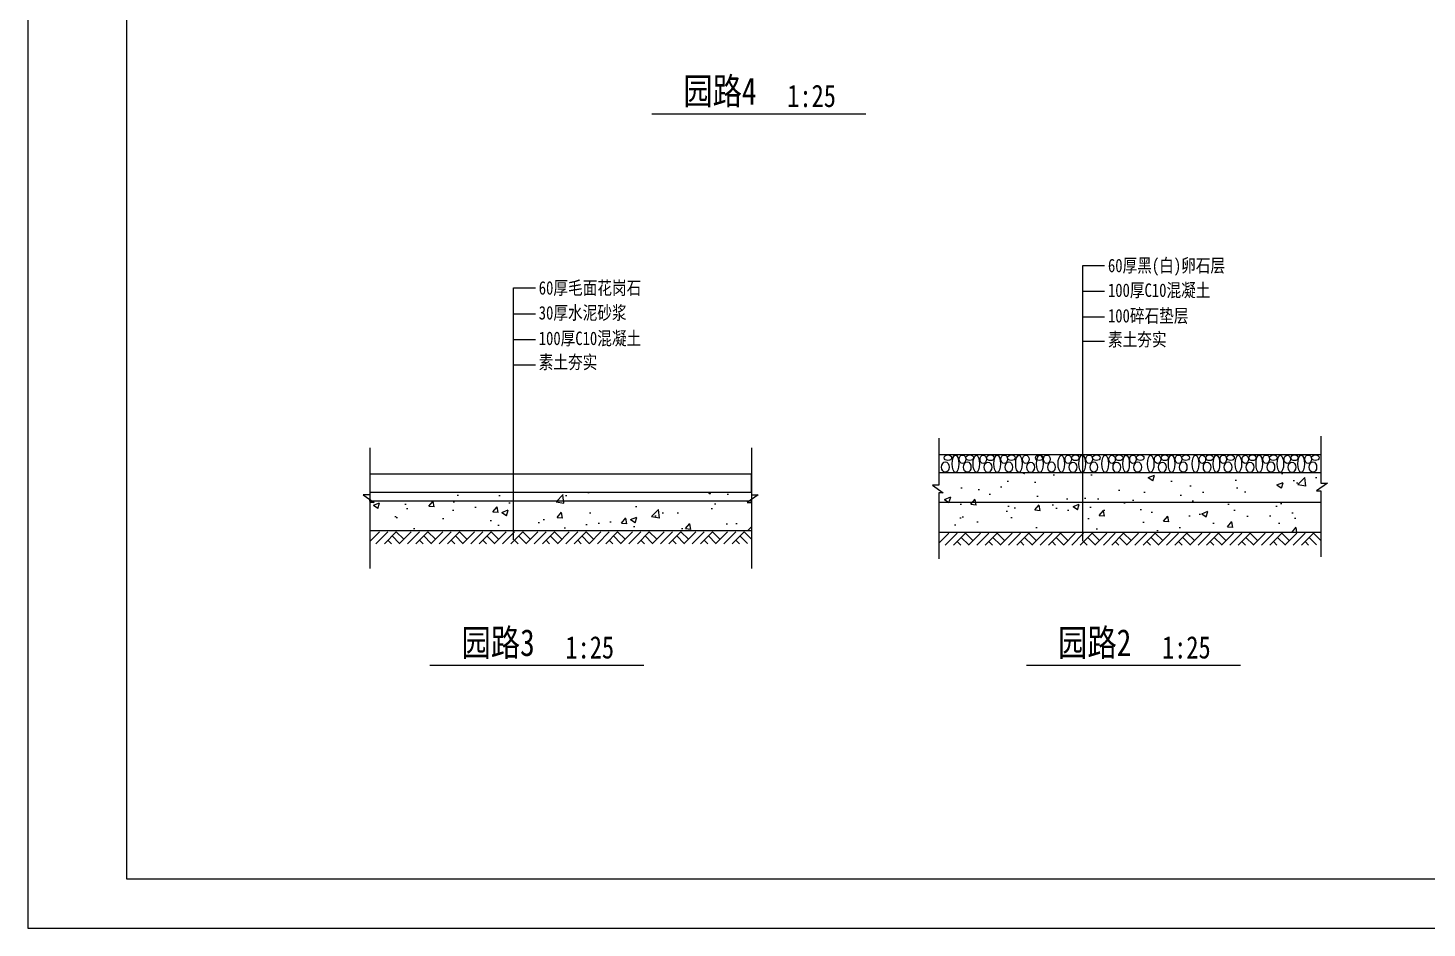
# Model space of a CAD drawing. Extents: x 1035948 to 1665131, y -158296 to 142149.
# Drawn here: x 1199235 to 1203924, y 27953 to 30970 of the extents above; entities that cross this region are included whole.
import ezdxf

# ---------------------------------------------------------------- set-up
doc = ezdxf.new("R2010")
doc.units = 0
doc.header["$LTSCALE"] = 200
doc.header["$MEASUREMENT"] = 0
doc.layers.get('0').update_dxf_attribs({"linetype": 'CONTINUOUS'})
for name, color, linetype in [('ELEV', 7, 'CONTINUOUS'), ('HATCH', 7, 'CONTINUOUS'), ('LAYER5', 5, 'CONTINUOUS'), ('PUB_HATCH', 7, 'CONTINUOUS'), ('PUB_TEXT', 7, 'CONTINUOUS'), ('WLL1', 7, 'CONTINUOUS')]:
    doc.layers.add(name, color=color, linetype=linetype)
doc.styles.add('仿宋', font='simfang0.ttf')

msp = doc.modelspace()

# ---------------------------------------------------------------- hatches: boundary and pattern name
h = msp.add_hatch()
h.set_pattern_fill('AR-CONC', color=256, scale=30, style=0)
h.set_pattern_definition([(50, (1683.69, 4155.02), (215.178055, -18.82564), [22.5, -247.5]), (355, (1683.69, 4155.02), (-41.6254, 225.65764), [18, -198]), (100.4514, (1701.62, 4153.45), (173.552815, 206.831863), [19.122057, -210.342634]), (46.1842, (1683.7, 4215.02), (320.172315, -49.655704), [33.75, -371.25]), (96.6356, (1710.37, 4210.88), (280.39881, 292.23536), [28.68309, -315.5139]), (351.1842, (1683.7, 4215.02), (280.39858, 292.23558), [27, -297]), (21, (1713.69, 4200.02), (179.072116, -120.785667), [22.5, -247.5]), (326, (1713.69, 4200.02), (72.9946, 217.545014), [18, -198]), (71.4514, (1728.6, 4189.95), (252.06679, 96.75915), [19.122057, -210.342634]), (37.5, (1683.69, 4155.02), (3.6479566, 99.868156), [0, -195.6, 0, -201, 0, -198.75]), (7.5, (1683.69, 4155.02), (78.920861, 118.323514), [0, -114.6, 0, -191.1, 0, -75.75]), (327.5, (1616.79, 4155.02), (160.146731, -6.7664615), [0, -75, 0, -234, 0, -310.5]), (317.5, (1586.79, 4155.02), (174.95585, 30.031495), [0, -97.5, 0, -155.4, 0, -220.5])])
h.paths.add_polyline_path([(1201660.66877, 29283.72965), (1201660.66877, 29383.72965), (1200862.65184, 29383.72965), (1200862.65184, 29283.72965)])
h.paths.add_polyline_path([(1200380.66877, 29383.72965), (1200380.66877, 29283.72965), (1200862.65184, 29283.72965), (1200862.65184, 29383.72965)])
h.paths.add_polyline_path([(1200380.66877, 29413.72965), (1200380.66877, 29383.72965), (1200862.65184, 29383.72965), (1200862.65184, 29413.72965)])
h.paths.add_polyline_path([(1200862.65184, 29413.72965), (1200862.65184, 29383.72965), (1201660.66877, 29383.72965), (1201660.66877, 29413.72965)])
at = {"layer": 'WLL1'}
h = msp.add_hatch(dxfattribs=at)
h.set_pattern_fill('AR-CONC', color=256, scale=30, style=0)
h.set_pattern_definition([(50, (27343.45, 2297.4), (215.178055, -18.82564), [22.5, -247.5]), (355, (27343.45, 2297.4), (-41.6254, 225.65764), [18, -198]), (100.4514, (27361.38, 2295.82), (173.552815, 206.831863), [19.122057, -210.342634]), (46.1842, (27343.45, 2357.4), (320.172315, -49.655704), [33.75, -371.25]), (96.6356, (27370.13, 2353.25), (280.39881, 292.23536), [28.68309, -315.5139]), (351.1842, (27343.45, 2357.4), (280.39858, 292.23558), [27, -297]), (21, (27373.45, 2342.4), (179.072116, -120.785667), [22.5, -247.5]), (326, (27373.45, 2342.4), (72.9946, 217.545014), [18, -198]), (71.4514, (27388.37, 2332.33), (252.06679, 96.75915), [19.122057, -210.342634]), (37.5, (27343.45, 2297.39), (3.6479566, 99.868156), [0, -195.6, 0, -201, 0, -198.75]), (7.5, (27343.45, 2297.39), (78.920861, 118.323514), [0, -114.6, 0, -191.1, 0, -75.75]), (327.5, (27276.55, 2297.39), (160.146731, -6.7664615), [0, -75, 0, -234, 0, -310.5]), (317.5, (27246.55, 2297.39), (174.95585, 30.031495), [0, -97.5, 0, -155.4, 0, -220.5])])
h.paths.add_polyline_path([(1202804.21679, 29379.14482), (1202804.21679, 29279.14482), (1203475.56852, 29279.14482), (1203475.56852, 29379.14482)])
h.paths.add_polyline_path([(1202288.58435, 29379.14482), (1202288.58435, 29289.14482), (1202288.58435, 29279.14482), (1202804.21679, 29279.14482), (1202804.21679, 29379.14482)])
h.paths.add_polyline_path([(1202804.21679, 29479.14482), (1202288.58435, 29479.14482), (1202288.58435, 29379.14482), (1202804.21679, 29379.14482)])
h.paths.add_polyline_path([(1203475.56852, 29379.14482), (1203475.56852, 29479.14482), (1202804.21679, 29479.14482), (1202804.21679, 29379.14482)])
h.paths.add_polyline_path([(1203475.56852, 29379.14482), (1203568.58435, 29379.14482), (1203568.58435, 29479.14482), (1203475.56852, 29479.14482)])
h.paths.add_polyline_path([(1203568.58435, 29279.14482), (1203568.58435, 29379.14482), (1203475.56852, 29379.14482), (1203475.56852, 29279.14482)])

# ---------------------------------------------------------------- linework, layer by layer
for p, q in [((1203568.58435, 29539.14482), (1202288.58435, 29539.14482)), ((1200380.66877, 29473.72965), (1200380.66877, 29283.72965)), ((1201660.66877, 29473.72965), (1201660.66877, 29283.72965)), ((1203568.58435, 29479.14482), (1202288.58435, 29479.14482)), ((1201660.66877, 29383.72965), (1200380.66877, 29383.72965)), ((1203568.58435, 29379.14482), (1202288.58435, 29379.14482)), ((1201660.66877, 29283.72965), (1200380.66877, 29283.72965)), ((1203568.58435, 29279.14482), (1202288.58435, 29279.14482))]:
    msp.add_line(p, q)
at = {"color": 151}
msp.add_lwpolyline([(1209036.21944, 27952.83321), (1209036.21944, 34882.83321), (1199235.21944, 34882.83321), (1199235.21944, 27952.83321)], close=True, dxfattribs=at)
at = {"color": 5}
msp.add_lwpolyline([(1208871.21944, 28117.83321), (1208871.21944, 34717.83321), (1199565.21944, 34717.83321), (1199565.21944, 28117.83321)], close=True, dxfattribs=at)
for points in [[(1202288.58435, 29594.47355), (1202288.58435, 29436.7595), (1202266.79195, 29436.7595), (1202303.11262, 29411.34802), (1202288.58435, 29411.34802), (1202288.58435, 29189.92602)], [(1203568.58435, 29601.4631), (1203568.58435, 29443.74905), (1203590.37676, 29443.74905), (1203554.05608, 29418.33757), (1203568.58435, 29418.33757), (1203568.58435, 29196.91557)], [(1200380.66877, 29562.17998), (1200380.66877, 29404.46594), (1200358.87637, 29404.46594), (1200395.19704, 29379.05445), (1200380.66877, 29379.05445), (1200380.66877, 29157.63246)], [(1201660.66877, 29562.17998), (1201660.66877, 29404.46594), (1201682.46117, 29404.46594), (1201646.1405, 29379.05445), (1201660.66877, 29379.05445), (1201660.66877, 29157.63246)]]:
    msp.add_lwpolyline(points)
msp.add_lwpolyline([(1200380.66877, 29413.72965), (1201660.66877, 29413.72965), (1201660.66877, 29473.72965), (1200380.66877, 29473.72965)], close=True)
at = {"layer": 'ELEV'}
for p, q in [((1202770.56742, 29249.90275), (1202770.56742, 30173.63758)), ((1202770.56742, 30173.63758), (1202843.79044, 30173.63758)), ((1202770.56742, 30173.63758), (1202843.79044, 30173.63758)), ((1200862.65184, 29254.48758), (1200862.65184, 30098.5802)), ((1200862.65184, 30098.5802), (1200935.87486, 30098.5802)), ((1200862.65184, 30098.5802), (1200935.87486, 30098.5802)), ((1202770.56742, 30087.39068), (1202843.79044, 30087.39068)), ((1200862.65184, 30011.71886), (1200935.87486, 30011.71886)), ((1202770.56742, 30001.75821), (1202843.79044, 30001.75821)), ((1200862.65184, 29926.0864), (1200935.87486, 29926.0864)), ((1202770.56742, 29919.84011), (1202843.79044, 29919.84011)), ((1200862.65184, 29840.45393), (1200935.87486, 29840.45393))]:
    msp.add_line(p, q, dxfattribs=at)
at = {"layer": 'HATCH'}
for centre, major_axis, ratio in [((1202310.08711, 29497.81589), (0, 17.39102), 0.7241180297), ((1202318.5133, 29529.43626), (-12.64825, 0), 0.7499897245), ((1202344.31771, 29509.20242), (0, 28.95084), 0.3766176242), ((1202367.5171, 29524.42957), (0, 13.9656), 0.7735727314), ((1202383.33942, 29497.81589), (0, 17.39102), 0.7241180297), ((1202391.76562, 29529.43626), (-12.64825, 0), 0.7499897245), ((1202413.80564, 29508.69417), (0, 28.95084), 0.3766176242), ((1202437.00504, 29523.92132), (0, 13.9656), 0.7735727314), ((1202452.82736, 29497.30765), (0, 17.39102), 0.7241180297), ((1202461.25355, 29528.92801), (-12.64825, 0), 0.7499897245), ((1202483.88801, 29509.20242), (0, 28.95084), 0.3766176242), ((1202507.0874, 29524.42957), (0, 13.9656), 0.7735727314), ((1202522.90972, 29497.81589), (0, 17.39102), 0.7241180297), ((1202531.33592, 29529.43626), (-12.64825, 0), 0.7499897245), ((1202556.70147, 29508.69417), (0, 28.95084), 0.3766176242), ((1202579.90087, 29523.92132), (0, 13.9656), 0.7735727314), ((1202595.72319, 29497.30765), (0, 17.39102), 0.7241180297), ((1202624.91532, 29529.43626), (-12.64825, 0), 0.7499897245), ((1202626.78384, 29509.20242), (0, 28.95084), 0.3766176242), ((1202649.98323, 29524.42957), (0, 13.9656), 0.7735727314), ((1202665.80555, 29497.81589), (0, 17.39102), 0.7241180297), ((1202698.66819, 29508.69417), (0, 28.95084), 0.3766176242), ((1202721.86759, 29523.92132), (0, 13.9656), 0.7735727314), ((1202737.68991, 29497.30765), (0, 17.39102), 0.7241180297), ((1202746.1161, 29528.92801), (-12.64825, 0), 0.7499897245), ((1202768.75056, 29509.20242), (0, 28.95084), 0.3766176242), ((1202791.94995, 29524.42957), (0, 13.9656), 0.7735727314), ((1202807.77227, 29497.81589), (0, 17.39102), 0.7241180297), ((1202816.19847, 29529.43626), (-12.64825, 0), 0.7499897245), ((1202845.58638, 29508.69417), (0, 28.95084), 0.3766176242), ((1202868.78578, 29523.92132), (0, 13.9656), 0.7735727314), ((1202884.6081, 29497.30765), (0, 17.39102), 0.7241180297), ((1202893.03429, 29528.92801), (-12.64825, 0), 0.7499897245), ((1202915.66875, 29509.20242), (0, 28.95084), 0.3766176242), ((1202938.86814, 29524.42957), (0, 13.9656), 0.7735727314), ((1202954.69046, 29497.81589), (0, 17.39102), 0.7241180297), ((1202963.11666, 29529.43626), (-12.64825, 0), 0.7499897245), ((1202998.23786, 29508.69417), (0, 28.95084), 0.3766176242), ((1203021.43725, 29523.92132), (0, 13.9656), 0.7735727314), ((1203037.25957, 29497.30765), (0, 17.39102), 0.7241180297), ((1203045.68577, 29528.92801), (-12.64825, 0), 0.7499897245), ((1203068.32022, 29509.20242), (0, 28.95084), 0.3766176242), ((1203091.51962, 29524.42957), (0, 13.9656), 0.7735727314), ((1203107.34194, 29497.81589), (0, 17.39102), 0.7241180297), ((1203115.76813, 29529.43626), (-12.64825, 0), 0.7499897245), ((1203148.35128, 29508.69417), (0, 28.95084), 0.3766176242), ((1203171.55067, 29523.92132), (0, 13.9656), 0.7735727314), ((1203187.37299, 29497.30765), (0, 17.39102), 0.7241180297), ((1203195.79919, 29528.92801), (-12.64825, 0), 0.7499897245), ((1203218.43364, 29509.20242), (0, 28.95084), 0.3766176242), ((1203241.63304, 29524.42957), (0, 13.9656), 0.7735727314), ((1203257.45536, 29497.81589), (0, 17.39102), 0.7241180297), ((1203265.88155, 29529.43626), (-12.64825, 0), 0.7499897245), ((1203292.0969, 29508.69417), (0, 28.95084), 0.3766176242), ((1203315.2963, 29523.92132), (0, 13.9656), 0.7735727314), ((1203331.11862, 29497.30765), (0, 17.39102), 0.7241180297), ((1203339.54481, 29528.92801), (-12.64825, 0), 0.7499897245), ((1203362.17927, 29509.20242), (0, 28.95084), 0.3766176242), ((1203385.37866, 29524.42957), (0, 13.9656), 0.7735727314), ((1203401.20098, 29497.81589), (0, 17.39102), 0.7241180297), ((1203409.62718, 29529.43626), (-12.64825, 0), 0.7499897245), ((1203432.81998, 29508.69417), (0, 28.95084), 0.3766176242), ((1203456.01937, 29523.92132), (0, 13.9656), 0.7735727314), ((1203471.84169, 29497.30765), (0, 17.39102), 0.7241180297), ((1203480.26789, 29528.92801), (-12.64825, 0), 0.7499897245), ((1203502.90234, 29509.20242), (0, 28.95084), 0.3766176242), ((1203526.10174, 29524.42957), (0, 13.9656), 0.7735727314), ((1203541.92406, 29497.81589), (0, 17.39102), 0.7241180297), ((1203550.35025, 29529.43626), (-12.64825, 0), 0.7499897245)]:
    msp.add_ellipse(centre, major_axis=major_axis, ratio=ratio, dxfattribs=at)
at = {"layer": 'LAYER5', "linetype": 'Continuous'}
for p, q in [((1201325.96675, 30682.49667), (1202043.31585, 30682.49667)), ((1200582.41475, 28833.94), (1201299.76385, 28833.94)), ((1202582.04, 28833.94), (1203299.3891, 28833.94))]:
    msp.add_line(p, q, dxfattribs=at)
at = {"layer": 'PUB_HATCH'}
for p, q in [((1200380.66877, 29247.9454), (1200413.66877, 29280.9454)), ((1200401.66877, 29240.9454), (1200441.66877, 29280.9454)), ((1200429.66877, 29240.9454), (1200469.66877, 29280.9454)), ((1200455.66877, 29266.9454), (1200480.66877, 29241.9454)), ((1200469.66877, 29280.9454), (1200494.66877, 29255.9454)), ((1200479.66877, 29240.9454), (1200519.66877, 29280.9454)), ((1200507.66877, 29240.9454), (1200547.66877, 29280.9454)), ((1200535.66877, 29240.9454), (1200575.66877, 29280.9454)), ((1200561.66877, 29266.9454), (1200586.66877, 29241.9454)), ((1200575.66877, 29280.9454), (1200600.66877, 29255.9454)), ((1200585.66877, 29240.9454), (1200625.66877, 29280.9454)), ((1200613.66877, 29240.9454), (1200653.66877, 29280.9454)), ((1200641.66877, 29240.9454), (1200681.66877, 29280.9454)), ((1200667.66877, 29266.9454), (1200692.66877, 29241.9454)), ((1200681.66877, 29280.9454), (1200706.66877, 29255.9454)), ((1200691.66877, 29240.9454), (1200731.66877, 29280.9454)), ((1200719.66877, 29240.9454), (1200759.66877, 29280.9454)), ((1200747.66877, 29240.9454), (1200787.66877, 29280.9454)), ((1200773.66877, 29266.9454), (1200798.66877, 29241.9454)), ((1200787.66877, 29280.9454), (1200812.66877, 29255.9454)), ((1200797.66877, 29240.9454), (1200837.66877, 29280.9454)), ((1200825.66877, 29240.9454), (1200865.66877, 29280.9454)), ((1200853.66877, 29240.9454), (1200893.66877, 29280.9454)), ((1200879.66877, 29266.9454), (1200904.66877, 29241.9454)), ((1200893.66877, 29280.9454), (1200918.66877, 29255.9454)), ((1200903.66877, 29240.9454), (1200943.66877, 29280.9454)), ((1200931.66877, 29240.9454), (1200971.66877, 29280.9454)), ((1200959.66877, 29240.9454), (1200999.66877, 29280.9454)), ((1200985.66877, 29266.9454), (1201010.66877, 29241.9454)), ((1200999.66877, 29280.9454), (1201024.66877, 29255.9454)), ((1201009.66877, 29240.9454), (1201049.66877, 29280.9454)), ((1201037.66877, 29240.9454), (1201077.66877, 29280.9454)), ((1201065.66877, 29240.9454), (1201105.66877, 29280.9454)), ((1201091.66877, 29266.9454), (1201116.66877, 29241.9454)), ((1201105.66877, 29280.9454), (1201130.66877, 29255.9454)), ((1201115.66877, 29240.9454), (1201155.66877, 29280.9454)), ((1201143.66877, 29240.9454), (1201183.66877, 29280.9454)), ((1201171.66877, 29240.9454), (1201211.66877, 29280.9454)), ((1201197.66877, 29266.9454), (1201222.66877, 29241.9454)), ((1201211.66877, 29280.9454), (1201236.66877, 29255.9454)), ((1201221.66877, 29240.9454), (1201261.66877, 29280.9454)), ((1201249.66877, 29240.9454), (1201289.66877, 29280.9454)), ((1201277.66877, 29240.9454), (1201317.66877, 29280.9454)), ((1201303.66877, 29266.9454), (1201328.66877, 29241.9454)), ((1201317.66877, 29280.9454), (1201342.66877, 29255.9454)), ((1201327.66877, 29240.9454), (1201367.66877, 29280.9454)), ((1201355.66877, 29240.9454), (1201395.66877, 29280.9454)), ((1201383.66877, 29240.9454), (1201423.66877, 29280.9454)), ((1201409.66877, 29266.9454), (1201434.66877, 29241.9454)), ((1201423.66877, 29280.9454), (1201448.66877, 29255.9454)), ((1201433.66877, 29240.9454), (1201473.66877, 29280.9454)), ((1201461.66877, 29240.9454), (1201501.66877, 29280.9454)), ((1201489.66877, 29240.9454), (1201529.66877, 29280.9454)), ((1201515.66877, 29266.9454), (1201540.66877, 29241.9454)), ((1201529.66877, 29280.9454), (1201554.66877, 29255.9454)), ((1201539.66877, 29240.9454), (1201579.66877, 29280.9454)), ((1201567.66877, 29240.9454), (1201607.66877, 29280.9454)), ((1201595.66877, 29240.9454), (1201635.66877, 29280.9454)), ((1201621.66877, 29266.9454), (1201646.66877, 29241.9454)), ((1201635.66877, 29280.9454), (1201660.66877, 29255.9454)), ((1202288.58435, 29243.36058), (1202321.58435, 29276.36058)), ((1202309.58435, 29236.36058), (1202349.58435, 29276.36058)), ((1202337.58435, 29236.36058), (1202377.58435, 29276.36058)), ((1202363.58435, 29262.36058), (1202388.58435, 29237.36058)), ((1202377.58435, 29276.36058), (1202402.58435, 29251.36058)), ((1202387.58435, 29236.36058), (1202427.58435, 29276.36058)), ((1202415.58435, 29236.36058), (1202455.58435, 29276.36058)), ((1202443.58435, 29236.36058), (1202483.58435, 29276.36058)), ((1202469.58435, 29262.36058), (1202494.58435, 29237.36058)), ((1202483.58435, 29276.36058), (1202508.58435, 29251.36058)), ((1202493.58435, 29236.36058), (1202533.58435, 29276.36058)), ((1202521.58435, 29236.36058), (1202561.58435, 29276.36058)), ((1202549.58435, 29236.36058), (1202589.58435, 29276.36058)), ((1202575.58435, 29262.36058), (1202600.58435, 29237.36058)), ((1202589.58435, 29276.36058), (1202614.58435, 29251.36058)), ((1202599.58435, 29236.36058), (1202639.58435, 29276.36058)), ((1202627.58435, 29236.36058), (1202667.58435, 29276.36058)), ((1202655.58435, 29236.36058), (1202695.58435, 29276.36058)), ((1202681.58435, 29262.36058), (1202706.58435, 29237.36058)), ((1202695.58435, 29276.36058), (1202720.58435, 29251.36058)), ((1202705.58435, 29236.36058), (1202745.58435, 29276.36058)), ((1202733.58435, 29236.36058), (1202773.58435, 29276.36058)), ((1202761.58435, 29236.36058), (1202801.58435, 29276.36058)), ((1202787.58435, 29262.36058), (1202812.58435, 29237.36058)), ((1202801.58435, 29276.36058), (1202826.58435, 29251.36058)), ((1202811.58435, 29236.36058), (1202851.58435, 29276.36058)), ((1202839.58435, 29236.36058), (1202879.58435, 29276.36058)), ((1202867.58435, 29236.36058), (1202907.58435, 29276.36058)), ((1202893.58435, 29262.36058), (1202918.58435, 29237.36058)), ((1202907.58435, 29276.36058), (1202932.58435, 29251.36058)), ((1202917.58435, 29236.36058), (1202957.58435, 29276.36058)), ((1202945.58435, 29236.36058), (1202985.58435, 29276.36058)), ((1202973.58435, 29236.36058), (1203013.58435, 29276.36058)), ((1202999.58435, 29262.36058), (1203024.58435, 29237.36058)), ((1203013.58435, 29276.36058), (1203038.58435, 29251.36058)), ((1203023.58435, 29236.36058), (1203063.58435, 29276.36058)), ((1203051.58435, 29236.36058), (1203091.58435, 29276.36058)), ((1203079.58435, 29236.36058), (1203119.58435, 29276.36058)), ((1203105.58435, 29262.36058), (1203130.58435, 29237.36058)), ((1203119.58435, 29276.36058), (1203144.58435, 29251.36058)), ((1203129.58435, 29236.36058), (1203169.58435, 29276.36058)), ((1203157.58435, 29236.36058), (1203197.58435, 29276.36058)), ((1203185.58435, 29236.36058), (1203225.58435, 29276.36058)), ((1203211.58435, 29262.36058), (1203236.58435, 29237.36058)), ((1203225.58435, 29276.36058), (1203250.58435, 29251.36058)), ((1203235.58435, 29236.36058), (1203275.58435, 29276.36058)), ((1203263.58435, 29236.36058), (1203303.58435, 29276.36058)), ((1203291.58435, 29236.36058), (1203331.58435, 29276.36058)), ((1203317.58435, 29262.36058), (1203342.58435, 29237.36058)), ((1203331.58435, 29276.36058), (1203356.58435, 29251.36058)), ((1203341.58435, 29236.36058), (1203381.58435, 29276.36058)), ((1203369.58435, 29236.36058), (1203409.58435, 29276.36058)), ((1203397.58435, 29236.36058), (1203437.58435, 29276.36058)), ((1203423.58435, 29262.36058), (1203448.58435, 29237.36058)), ((1203437.58435, 29276.36058), (1203462.58435, 29251.36058)), ((1203447.58435, 29236.36058), (1203487.58435, 29276.36058)), ((1203475.58435, 29236.36058), (1203515.58435, 29276.36058)), ((1203503.58435, 29236.36058), (1203543.58435, 29276.36058)), ((1203529.58435, 29262.36058), (1203554.58435, 29237.36058)), ((1203543.58435, 29276.36058), (1203568.58435, 29251.36058)), ((1200441.66877, 29252.9454), (1200453.66877, 29240.9454)), ((1200547.66877, 29252.9454), (1200559.66877, 29240.9454)), ((1200653.66877, 29252.9454), (1200665.66877, 29240.9454)), ((1200759.66877, 29252.9454), (1200771.66877, 29240.9454)), ((1200865.66877, 29252.9454), (1200877.66877, 29240.9454)), ((1200971.66877, 29252.9454), (1200983.66877, 29240.9454)), ((1201077.66877, 29252.9454), (1201089.66877, 29240.9454)), ((1201183.66877, 29252.9454), (1201195.66877, 29240.9454)), ((1201289.66877, 29252.9454), (1201301.66877, 29240.9454)), ((1201395.66877, 29252.9454), (1201407.66877, 29240.9454)), ((1201501.66877, 29252.9454), (1201513.66877, 29240.9454)), ((1201607.66877, 29252.9454), (1201619.66877, 29240.9454)), ((1202349.58435, 29248.36058), (1202361.58435, 29236.36058)), ((1202455.58435, 29248.36058), (1202467.58435, 29236.36058)), ((1202561.58435, 29248.36058), (1202573.58435, 29236.36058)), ((1202667.58435, 29248.36058), (1202679.58435, 29236.36058)), ((1202773.58435, 29248.36058), (1202785.58435, 29236.36058)), ((1202879.58435, 29248.36058), (1202891.58435, 29236.36058)), ((1202985.58435, 29248.36058), (1202997.58435, 29236.36058)), ((1203091.58435, 29248.36058), (1203103.58435, 29236.36058)), ((1203197.58435, 29248.36058), (1203209.58435, 29236.36058)), ((1203303.58435, 29248.36058), (1203315.58435, 29236.36058)), ((1203409.58435, 29248.36058), (1203421.58435, 29236.36058)), ((1203515.58435, 29248.36058), (1203527.58435, 29236.36058))]:
    msp.add_line(p, q, dxfattribs=at)

# ---------------------------------------------------------------- texts
at = {"layer": 'PUB_TEXT', "style": '仿宋', "width": 0.8}
for s, height, p in [('园路4', 90, (1201431.83893, 30713.20063)), ('1:25', 75, (1201780.03253, 30704.81662)), ('园路3', 90, (1200688.28694, 28864.64396)), ('园路2', 90, (1202687.91219, 28864.64396)), ('1:25', 75, (1201036.48053, 28856.25995)), ('1:25', 75, (1203036.10578, 28856.25995))]:
    msp.add_text(s, height=height, dxfattribs=at).set_placement(p)
at = {"layer": 'PUB_TEXT', "color": 3, "style": '仿宋', "width": 0.8}
for s, p in [('60厚黑(白)卵石层', (1202855.08504, 30151.21517)), ('60厚毛面花岗石', (1200947.16946, 30076.15779)), ('100厚C10混凝土', (1202855.08504, 30068.3555)), ('30厚水泥砂浆', (1200947.16946, 29992.68368)), ('100碎石垫层', (1202855.08504, 29982.72303)), ('100厚C10混凝土', (1200947.16946, 29907.05122)), ('素土夯实', (1202855.08504, 29903.19938)), ('素土夯实', (1200947.16946, 29827.22864))]:
    msp.add_text(s, height=45, dxfattribs=at).set_placement(p)

doc.saveas('drawing.dxf')
